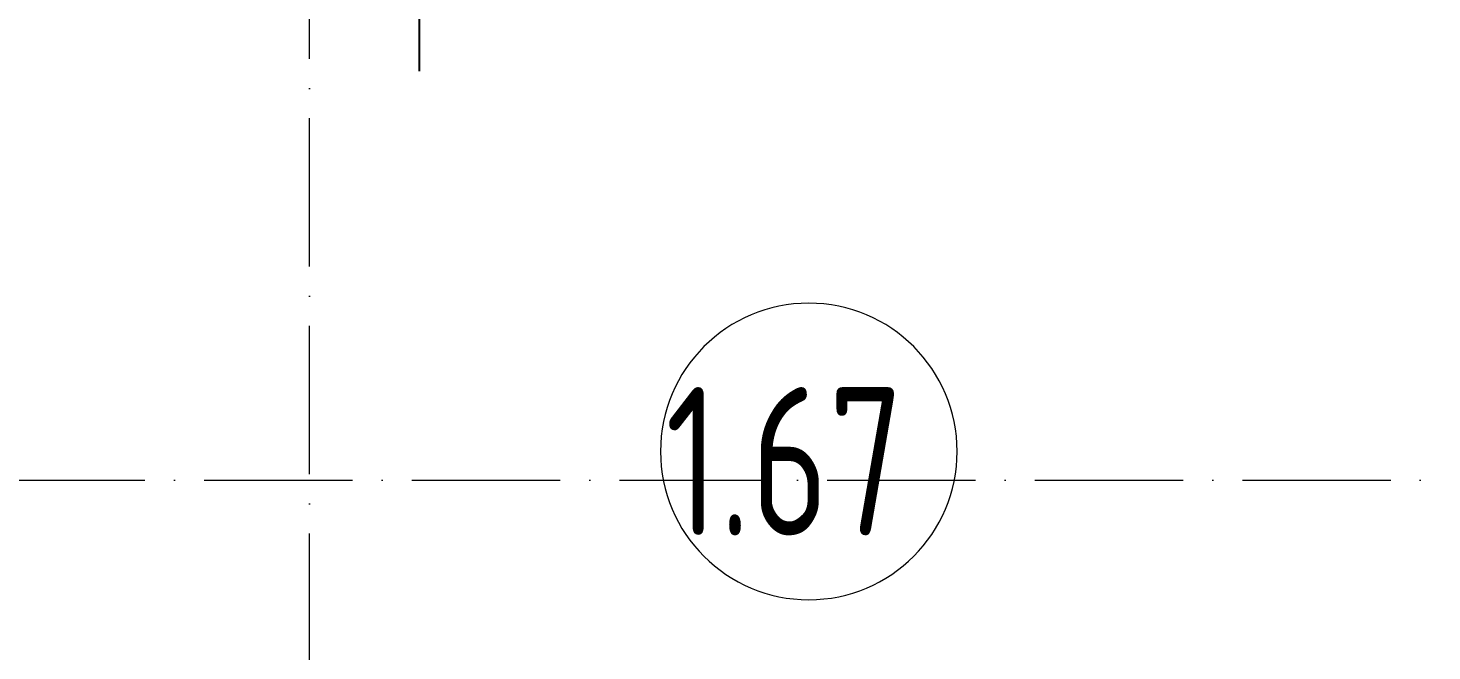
# Model space of a CAD drawing. Header units: millimetres. Extents: x 12986 to 523328, y -9759 to 30092.
# Drawn here: x 155708 to 160441, y 3025 to 5125 of the extents above; entities that cross this region are included whole.
import ezdxf

# ---------------------------------------------------------------- set-up
doc = ezdxf.new("R2010")
doc.units = ezdxf.units.MM
doc.linetypes.add('50_200_ШТРИХ_1Т_ш5_п1_п1_', pattern=[700, 500, -100, 0, -100])
for name, color, linetype, lineweight in [('A-ANNO-DIMS', 7, 'Continuous', 9), ('A-AREA-IDEN', 7, 'Continuous', 9), ('Оси-2', 7, '50_200_ШТРИХ_1Т_ш5_п1_п1_', 9)]:
    doc.layers.add(name, color=color, linetype=linetype, lineweight=lineweight)
doc.styles.add('СПДС', font='ГОСТ тип А.ttf', dxfattribs={"width": 0.9})
doc.dimstyles.get("Standard").update_dxf_attribs({"dimtxt": 0.18, "dimasz": 0.18, "dimexe": 0.18, "dimexo": 0.0625, "dimgap": 0.09, "dimtad": 0, "dimtih": 1, "dimtoh": 1, "dimdec": 4, "dimzin": 0, "dimdsep": 46, "dimtxsty": 'Standard', "dimcen": 0.09, "dimadec": 0, "dimazin": 0, "dimtfac": 1, "dimtdec": 4, "dimtofl": 0, "dimtmove": 0, "dimatfit": 3, "dimfxl": 1, "dimtolj": 1, "dimtzin": 0, "dimarcsym": 0})

# ---------------------------------------------------------------- blocks, each defined once
blk = doc.blocks.new('DIMBLOCK244-АР1_Кладочный план 1 этажа')
at = {"layer": 'A-ANNO-DIMS', "color": 0, "lineweight": -2, "transparency": 16777216}
for p, q in [((157260, 5750), (157026.3, 5750)), ((157026.4, 5749.8), (157026.4, 5400.2)), ((157260, 5400), (157026.3, 5400)), ((157026.4, 5400), (157026.4, 4979.1)), ((157026.4, 4979.1), (157026.3, 4979.1))]:
    blk.add_line(p, q, dxfattribs=at)
at = {"layer": 'A-ANNO-DIMS', "color": 0, "transparency": 16777216}
for points in [[(157026.4, 5749.8), (157026.5, 5749.8), (157026.4, 5750)], [(157026.4, 5400.2), (157026.5, 5400.2), (157026.4, 5400)]]:
    blk.add_solid(points, dxfattribs=at)
at = {"layer": 'Defpoints', "color": 0, "transparency": 16777216}
for p in [(157260.1, 5750), (157026.4, 5400), (157260.1, 5400)]:
    blk.add_point(p, dxfattribs=at)
at = {"layer": 'A-ANNO-DIMS', "color": 0, "transparency": 16777216, "insert": (157025.9, 4751.6), "char_height": 0.18, "width": 455.087, "attachment_point": 1, "rotation": 90, "line_spacing_factor": 1.149209}
blk.add_mtext('\\A1;350.0000', dxfattribs=at)
blk = doc.blocks.new('Марка_Помещения - Номер-25198446-Объем проектирования 1 этажа')
at = {"layer": 'A-AREA-IDEN'}
for start, end in [(360, 180), (180, 360)]:
    blk.add_arc((0, 0), 2.5, start, end, dxfattribs=at)

msp = doc.modelspace()

# ---------------------------------------------------------------- linework, layer by layer
at = {"layer": 'Оси-2'}
for p, q in [((156656.89325, -4080), (156656.89325, 28636.94316)), ((57586.89328, 3600), (187948.52131, 3600))]:
    msp.add_line(p, q, dxfattribs=at)

# ---------------------------------------------------------------- block references
at = {"layer": 'A-AREA-IDEN', "xscale": 199.9999999999999, "yscale": 199.9999999999999, "zscale": 199.9999999999999}
msp.add_blockref('Марка_Помещения - Номер-25198446-Объем проектирования 1 этажа', (158339.81601, 3697.14151), dxfattribs=at)

# ---------------------------------------------------------------- texts
at = {"layer": 'A-AREA-IDEN', "insert": (157856.04971, 3914.26012), "char_height": 500, "width": 1212.1515, "attachment_point": 1, "style": 'СПДС'}
msp.add_mtext('1.67', dxfattribs=at)

# ---------------------------------------------------------------- dimensions: what is measured, and where the dimension line sits
at = {"layer": 'A-ANNO-DIMS'}
dim = msp.add_linear_dim(base=(157026.44121, 5400.00001), p1=(157260.07505, 5750.00001), p2=(157260.07505, 5400.00001), angle=90, dimstyle='Standard', dxfattribs=at)
dim.commit()
dim.dimension.update_dxf_attribs({"geometry": 'DIMBLOCK244-АР1_Кладочный план 1 этажа', "text_midpoint": (157026.05121, 4979.14187), "dimtype": 160, "text_rotation": 90})

doc.saveas('drawing.dxf')
